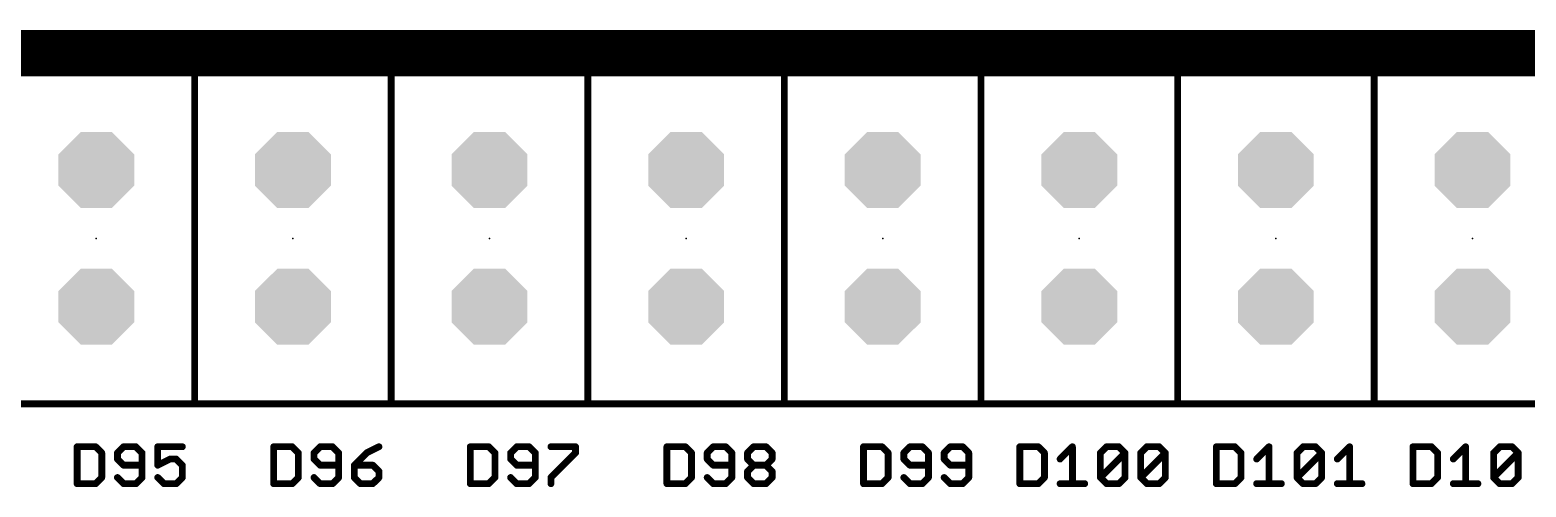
# Model space of a CAD drawing. Extents: x 0 to 426, y 0 to 160.
# Drawn here: x 223.77 to 251.54, y 64.38 to 72.87 of the extents above; entities that cross this region are included whole.
import ezdxf

# ---------------------------------------------------------------- set-up
doc = ezdxf.new("R2010")
doc.units = 0
doc.header["$MEASUREMENT"] = 0
doc.layers.get('0').update_dxf_attribs({"linetype": 'CONTINUOUS'})
for name, color, linetype in [('17', 82, 'CONTINUOUS'), ('21', 253, 'CONTINUOUS'), ('23', 7, 'CONTINUOUS'), ('25', 253, 'CONTINUOUS')]:
    doc.layers.add(name, color=color, linetype=linetype)

# ---------------------------------------------------------------- blocks, each defined once
blk = doc.blocks.new('OCTAGONP')
at = {"const_width": 0.5}
blk.add_lwpolyline([(-0.25, -0.1036), (-0.25, 0.1036), (-0.1036, 0.25), (0.1036, 0.25), (0.25, 0.1036), (0.25, -0.1036), (0.1036, -0.25), (-0.1036, -0.25), (-0.25, -0.1036), (-0.25, 0.1036)], dxfattribs=at)

msp = doc.modelspace()

# ---------------------------------------------------------------- linework, layer by layer
at = {"layer": '21', "const_width": 0.127}
for points in [[(226.825, 72.81), (223.175, 72.81)], [(226.825, 72.81), (223.175, 72.81)], [(226.825, 72.075), (226.825, 72.81)], [(230.475, 72.81), (226.825, 72.81)], [(226.825, 72.81), (226.825, 72.075)], [(230.475, 72.81), (226.825, 72.81)], [(230.475, 72.075), (230.475, 72.81)], [(234.125, 72.81), (230.475, 72.81)], [(230.475, 72.81), (230.475, 72.075)], [(234.125, 72.81), (230.475, 72.81)], [(234.125, 72.075), (234.125, 72.81)], [(237.775, 72.81), (234.125, 72.81)], [(234.125, 72.81), (234.125, 72.075)], [(237.775, 72.81), (234.125, 72.81)], [(237.775, 72.075), (237.775, 72.81)], [(241.425, 72.81), (237.775, 72.81)], [(237.775, 72.81), (237.775, 72.075)], [(241.425, 72.81), (237.775, 72.81)], [(241.425, 72.075), (241.425, 72.81)], [(245.075, 72.81), (241.425, 72.81)], [(241.425, 72.81), (241.425, 72.075)], [(245.075, 72.81), (241.425, 72.81)], [(245.075, 72.075), (245.075, 72.81)], [(248.725, 72.81), (245.075, 72.81)], [(245.075, 72.81), (245.075, 72.075)], [(248.725, 72.81), (245.075, 72.81)], [(248.725, 72.075), (248.725, 72.81)], [(252.375, 72.81), (248.725, 72.81)], [(248.725, 72.81), (248.725, 72.075)], [(252.375, 72.81), (248.725, 72.81)], [(226.825, 72.683), (223.175, 72.683)], [(226.825, 72.556), (223.175, 72.556)], [(230.475, 72.683), (226.825, 72.683)], [(230.475, 72.556), (226.825, 72.556)], [(234.125, 72.683), (230.475, 72.683)], [(234.125, 72.556), (230.475, 72.556)], [(237.775, 72.683), (234.125, 72.683)], [(237.775, 72.556), (234.125, 72.556)], [(241.425, 72.683), (237.775, 72.683)], [(241.425, 72.556), (237.775, 72.556)], [(245.075, 72.683), (241.425, 72.683)], [(245.075, 72.556), (241.425, 72.556)], [(248.725, 72.683), (245.075, 72.683)], [(248.725, 72.556), (245.075, 72.556)], [(252.375, 72.683), (248.725, 72.683)], [(252.375, 72.556), (248.725, 72.556)], [(226.825, 72.429), (223.175, 72.429)], [(226.825, 72.302), (223.175, 72.302)], [(226.825, 72.175), (223.175, 72.175)], [(230.475, 72.429), (226.825, 72.429)], [(230.475, 72.302), (226.825, 72.302)], [(230.475, 72.175), (226.825, 72.175)], [(234.125, 72.429), (230.475, 72.429)], [(234.125, 72.302), (230.475, 72.302)], [(234.125, 72.175), (230.475, 72.175)], [(237.775, 72.429), (234.125, 72.429)], [(237.775, 72.302), (234.125, 72.302)], [(237.775, 72.175), (234.125, 72.175)], [(241.425, 72.429), (237.775, 72.429)], [(241.425, 72.302), (237.775, 72.302)], [(241.425, 72.175), (237.775, 72.175)], [(245.075, 72.429), (241.425, 72.429)], [(245.075, 72.302), (241.425, 72.302)], [(245.075, 72.175), (241.425, 72.175)], [(248.725, 72.429), (245.075, 72.429)], [(248.725, 72.302), (245.075, 72.302)], [(248.725, 72.175), (245.075, 72.175)], [(252.375, 72.429), (248.725, 72.429)], [(252.375, 72.302), (248.725, 72.302)], [(252.375, 72.175), (248.725, 72.175)], [(223.175, 72.075), (226.825, 72.075)], [(223.175, 72.075), (226.825, 72.075)], [(226.825, 72.075), (226.825, 65.925)], [(226.825, 72.075), (230.475, 72.075)], [(226.825, 65.925), (226.825, 72.075)], [(226.825, 72.075), (230.475, 72.075)], [(230.475, 72.075), (230.475, 65.925)], [(230.475, 72.075), (234.125, 72.075)], [(230.475, 65.925), (230.475, 72.075)], [(230.475, 72.075), (234.125, 72.075)], [(234.125, 72.075), (234.125, 65.925)], [(234.125, 72.075), (237.775, 72.075)], [(234.125, 65.925), (234.125, 72.075)], [(234.125, 72.075), (237.775, 72.075)], [(237.775, 72.075), (237.775, 65.925)], [(237.775, 72.075), (241.425, 72.075)], [(237.775, 65.925), (237.775, 72.075)], [(237.775, 72.075), (241.425, 72.075)], [(241.425, 72.075), (241.425, 65.925)], [(241.425, 72.075), (245.075, 72.075)], [(241.425, 65.925), (241.425, 72.075)], [(241.425, 72.075), (245.075, 72.075)], [(245.075, 72.075), (245.075, 65.925)], [(245.075, 72.075), (248.725, 72.075)], [(245.075, 65.925), (245.075, 72.075)], [(245.075, 72.075), (248.725, 72.075)], [(248.725, 72.075), (248.725, 65.925)], [(248.725, 72.075), (252.375, 72.075)], [(248.725, 65.925), (248.725, 72.075)], [(248.725, 72.075), (252.375, 72.075)], [(226.825, 65.925), (223.175, 65.925)], [(230.475, 65.925), (226.825, 65.925)], [(234.125, 65.925), (230.475, 65.925)], [(237.775, 65.925), (234.125, 65.925)], [(241.425, 65.925), (237.775, 65.925)], [(245.075, 65.925), (241.425, 65.925)], [(248.725, 65.925), (245.075, 65.925)], [(252.375, 65.925), (248.725, 65.925)]]:
    msp.add_lwpolyline(points, dxfattribs=at)
at = {"layer": '21', "const_width": 0.0635}
for points in [[(226.825, 72.8418, 1), (226.825, 72.7782)], [(226.825, 72.8418, 1), (226.825, 72.7782)], [(226.8568, 72.81, 1), (226.7933, 72.81)], [(226.8568, 72.81, 1), (226.7933, 72.81)], [(226.825, 72.7782, 1), (226.825, 72.8418)], [(226.825, 72.7782, 1), (226.825, 72.8418)], [(230.475, 72.8418, 1), (230.475, 72.7782)], [(230.475, 72.8418, 1), (230.475, 72.7782)], [(230.5068, 72.81, 1), (230.4433, 72.81)], [(230.5068, 72.81, 1), (230.4433, 72.81)], [(230.475, 72.7782, 1), (230.475, 72.8418)], [(230.475, 72.7782, 1), (230.475, 72.8418)], [(234.125, 72.8418, 1), (234.125, 72.7782)], [(234.125, 72.8418, 1), (234.125, 72.7782)], [(234.1567, 72.81, 1), (234.0933, 72.81)], [(234.1567, 72.81, 1), (234.0933, 72.81)], [(234.125, 72.7782, 1), (234.125, 72.8418)], [(234.125, 72.7782, 1), (234.125, 72.8418)], [(237.775, 72.8418, 1), (237.775, 72.7782)], [(237.775, 72.8418, 1), (237.775, 72.7782)], [(237.8067, 72.81, 1), (237.7433, 72.81)], [(237.8067, 72.81, 1), (237.7433, 72.81)], [(237.775, 72.7782, 1), (237.775, 72.8418)], [(237.775, 72.7782, 1), (237.775, 72.8418)], [(241.425, 72.8418, 1), (241.425, 72.7782)], [(241.425, 72.8418, 1), (241.425, 72.7782)], [(241.4567, 72.81, 1), (241.3933, 72.81)], [(241.4567, 72.81, 1), (241.3933, 72.81)], [(241.425, 72.7782, 1), (241.425, 72.8418)], [(241.425, 72.7782, 1), (241.425, 72.8418)], [(245.075, 72.8418, 1), (245.075, 72.7782)], [(245.075, 72.8418, 1), (245.075, 72.7782)], [(245.1068, 72.81, 1), (245.0433, 72.81)], [(245.1068, 72.81, 1), (245.0433, 72.81)], [(245.075, 72.7782, 1), (245.075, 72.8418)], [(245.075, 72.7782, 1), (245.075, 72.8418)], [(248.725, 72.8418, 1), (248.725, 72.7782)], [(248.725, 72.8418, 1), (248.725, 72.7782)], [(248.7568, 72.81, 1), (248.6933, 72.81)], [(248.7568, 72.81, 1), (248.6933, 72.81)], [(248.725, 72.7782, 1), (248.725, 72.8418)], [(248.725, 72.7782, 1), (248.725, 72.8418)], [(226.825, 72.7148, 1), (226.825, 72.6513)], [(226.825, 72.5877, 1), (226.825, 72.5242)], [(226.825, 72.6513, 1), (226.825, 72.7148)], [(226.825, 72.5242, 1), (226.825, 72.5877)], [(230.475, 72.7148, 1), (230.475, 72.6513)], [(230.475, 72.5877, 1), (230.475, 72.5242)], [(230.475, 72.6513, 1), (230.475, 72.7148)], [(230.475, 72.5242, 1), (230.475, 72.5877)], [(234.125, 72.7148, 1), (234.125, 72.6513)], [(234.125, 72.5877, 1), (234.125, 72.5242)], [(234.125, 72.6513, 1), (234.125, 72.7148)], [(234.125, 72.5242, 1), (234.125, 72.5877)], [(237.775, 72.7148, 1), (237.775, 72.6513)], [(237.775, 72.5877, 1), (237.775, 72.5242)], [(237.775, 72.6513, 1), (237.775, 72.7148)], [(237.775, 72.5242, 1), (237.775, 72.5877)], [(241.425, 72.7148, 1), (241.425, 72.6513)], [(241.425, 72.5877, 1), (241.425, 72.5242)], [(241.425, 72.6513, 1), (241.425, 72.7148)], [(241.425, 72.5242, 1), (241.425, 72.5877)], [(245.075, 72.7148, 1), (245.075, 72.6513)], [(245.075, 72.5877, 1), (245.075, 72.5242)], [(245.075, 72.6513, 1), (245.075, 72.7148)], [(245.075, 72.5242, 1), (245.075, 72.5877)], [(248.725, 72.7148, 1), (248.725, 72.6513)], [(248.725, 72.5877, 1), (248.725, 72.5242)], [(248.725, 72.6513, 1), (248.725, 72.7148)], [(248.725, 72.5242, 1), (248.725, 72.5877)], [(226.825, 72.4608, 1), (226.825, 72.3972)], [(226.825, 72.3338, 1), (226.825, 72.2703)], [(226.825, 72.2067, 1), (226.825, 72.1432)], [(226.825, 72.3972, 1), (226.825, 72.4608)], [(226.825, 72.2703, 1), (226.825, 72.3338)], [(226.825, 72.1432, 1), (226.825, 72.2067)], [(230.475, 72.4608, 1), (230.475, 72.3972)], [(230.475, 72.3338, 1), (230.475, 72.2703)], [(230.475, 72.2067, 1), (230.475, 72.1432)], [(230.475, 72.3972, 1), (230.475, 72.4608)], [(230.475, 72.2703, 1), (230.475, 72.3338)], [(230.475, 72.1432, 1), (230.475, 72.2067)], [(234.125, 72.4608, 1), (234.125, 72.3972)], [(234.125, 72.3338, 1), (234.125, 72.2703)], [(234.125, 72.2067, 1), (234.125, 72.1432)], [(234.125, 72.3972, 1), (234.125, 72.4608)], [(234.125, 72.2703, 1), (234.125, 72.3338)], [(234.125, 72.1432, 1), (234.125, 72.2067)], [(237.775, 72.4608, 1), (237.775, 72.3972)], [(237.775, 72.3338, 1), (237.775, 72.2703)], [(237.775, 72.2067, 1), (237.775, 72.1432)], [(237.775, 72.3972, 1), (237.775, 72.4608)], [(237.775, 72.2703, 1), (237.775, 72.3338)], [(237.775, 72.1432, 1), (237.775, 72.2067)], [(241.425, 72.4608, 1), (241.425, 72.3972)], [(241.425, 72.3338, 1), (241.425, 72.2703)], [(241.425, 72.2067, 1), (241.425, 72.1432)], [(241.425, 72.3972, 1), (241.425, 72.4608)], [(241.425, 72.2703, 1), (241.425, 72.3338)], [(241.425, 72.1432, 1), (241.425, 72.2067)], [(245.075, 72.4608, 1), (245.075, 72.3972)], [(245.075, 72.3338, 1), (245.075, 72.2703)], [(245.075, 72.2067, 1), (245.075, 72.1432)], [(245.075, 72.3972, 1), (245.075, 72.4608)], [(245.075, 72.2703, 1), (245.075, 72.3338)], [(245.075, 72.1432, 1), (245.075, 72.2067)], [(248.725, 72.4608, 1), (248.725, 72.3972)], [(248.725, 72.3338, 1), (248.725, 72.2703)], [(248.725, 72.2067, 1), (248.725, 72.1432)], [(248.725, 72.3972, 1), (248.725, 72.4608)], [(248.725, 72.2703, 1), (248.725, 72.3338)], [(248.725, 72.1432, 1), (248.725, 72.2067)], [(226.825, 72.1068, 1), (226.825, 72.0433)], [(226.825, 72.1068, 1), (226.825, 72.0433)], [(226.8568, 72.075, 1), (226.7933, 72.075)], [(226.8568, 72.075, 1), (226.7933, 72.075)], [(226.7933, 72.075, 1), (226.8568, 72.075)], [(226.7933, 72.075, 1), (226.8568, 72.075)], [(226.825, 72.0433, 1), (226.825, 72.1068)], [(226.825, 72.0433, 1), (226.825, 72.1068)], [(230.475, 72.1068, 1), (230.475, 72.0433)], [(230.475, 72.1068, 1), (230.475, 72.0433)], [(230.5068, 72.075, 1), (230.4433, 72.075)], [(230.5068, 72.075, 1), (230.4433, 72.075)], [(230.4433, 72.075, 1), (230.5068, 72.075)], [(230.4433, 72.075, 1), (230.5068, 72.075)], [(230.475, 72.0433, 1), (230.475, 72.1068)], [(230.475, 72.0433, 1), (230.475, 72.1068)], [(234.125, 72.1068, 1), (234.125, 72.0433)], [(234.125, 72.1068, 1), (234.125, 72.0433)], [(234.1567, 72.075, 1), (234.0933, 72.075)], [(234.1567, 72.075, 1), (234.0933, 72.075)], [(234.0933, 72.075, 1), (234.1567, 72.075)], [(234.0933, 72.075, 1), (234.1567, 72.075)], [(234.125, 72.0433, 1), (234.125, 72.1068)], [(234.125, 72.0433, 1), (234.125, 72.1068)], [(237.775, 72.1068, 1), (237.775, 72.0433)], [(237.775, 72.1068, 1), (237.775, 72.0433)], [(237.8067, 72.075, 1), (237.7433, 72.075)], [(237.8067, 72.075, 1), (237.7433, 72.075)], [(237.7433, 72.075, 1), (237.8067, 72.075)], [(237.7433, 72.075, 1), (237.8067, 72.075)], [(237.775, 72.0433, 1), (237.775, 72.1068)], [(237.775, 72.0433, 1), (237.775, 72.1068)], [(241.425, 72.1068, 1), (241.425, 72.0433)], [(241.425, 72.1068, 1), (241.425, 72.0433)], [(241.4567, 72.075, 1), (241.3933, 72.075)], [(241.4567, 72.075, 1), (241.3933, 72.075)], [(241.3933, 72.075, 1), (241.4567, 72.075)], [(241.3933, 72.075, 1), (241.4567, 72.075)], [(241.425, 72.0433, 1), (241.425, 72.1068)], [(241.425, 72.0433, 1), (241.425, 72.1068)], [(245.075, 72.1068, 1), (245.075, 72.0433)], [(245.075, 72.1068, 1), (245.075, 72.0433)], [(245.1068, 72.075, 1), (245.0433, 72.075)], [(245.1068, 72.075, 1), (245.0433, 72.075)], [(245.0433, 72.075, 1), (245.1068, 72.075)], [(245.0433, 72.075, 1), (245.1068, 72.075)], [(245.075, 72.0433, 1), (245.075, 72.1068)], [(245.075, 72.0433, 1), (245.075, 72.1068)], [(248.725, 72.1068, 1), (248.725, 72.0433)], [(248.725, 72.1068, 1), (248.725, 72.0433)], [(248.7568, 72.075, 1), (248.6933, 72.075)], [(248.7568, 72.075, 1), (248.6933, 72.075)], [(248.6933, 72.075, 1), (248.7568, 72.075)], [(248.6933, 72.075, 1), (248.7568, 72.075)], [(248.725, 72.0433, 1), (248.725, 72.1068)], [(248.725, 72.0433, 1), (248.725, 72.1068)], [(226.825, 65.9567, 1), (226.825, 65.8932)], [(226.7933, 65.925, 1), (226.8568, 65.925)], [(226.7933, 65.925, 1), (226.8568, 65.925)], [(226.825, 65.8932, 1), (226.825, 65.9567)], [(230.475, 65.9567, 1), (230.475, 65.8932)], [(230.4433, 65.925, 1), (230.5068, 65.925)], [(230.4433, 65.925, 1), (230.5068, 65.925)], [(230.475, 65.8932, 1), (230.475, 65.9567)], [(234.125, 65.9567, 1), (234.125, 65.8932)], [(234.0933, 65.925, 1), (234.1567, 65.925)], [(234.0933, 65.925, 1), (234.1567, 65.925)], [(234.125, 65.8932, 1), (234.125, 65.9567)], [(237.775, 65.9567, 1), (237.775, 65.8932)], [(237.7433, 65.925, 1), (237.8067, 65.925)], [(237.7433, 65.925, 1), (237.8067, 65.925)], [(237.775, 65.8932, 1), (237.775, 65.9567)], [(241.425, 65.9567, 1), (241.425, 65.8932)], [(241.3933, 65.925, 1), (241.4567, 65.925)], [(241.3933, 65.925, 1), (241.4567, 65.925)], [(241.425, 65.8932, 1), (241.425, 65.9567)], [(245.075, 65.9567, 1), (245.075, 65.8932)], [(245.0433, 65.925, 1), (245.1068, 65.925)], [(245.0433, 65.925, 1), (245.1068, 65.925)], [(245.075, 65.8932, 1), (245.075, 65.9567)], [(248.725, 65.9567, 1), (248.725, 65.8932)], [(248.6933, 65.925, 1), (248.7568, 65.925)], [(248.6933, 65.925, 1), (248.7568, 65.925)], [(248.725, 65.8932, 1), (248.725, 65.9567)]]:
    msp.add_lwpolyline(points, format="xyb", dxfattribs=at)
at = {"layer": '23'}
for p in [(225, 69), (228.65, 69), (232.3, 69), (235.95, 69), (239.6, 69), (243.25, 69), (246.9, 69), (250.55, 69)]:
    msp.add_point(p, dxfattribs=at)
at = {"layer": '25', "const_width": 0.127}
for points in [[(224.6433, 65.1271), (224.6433, 64.4407)], [(224.9864, 65.1271), (224.6433, 65.1271)], [(225.1008, 65.0127), (224.9864, 65.1271)], [(225.1008, 64.5551), (225.1008, 65.0127)], [(225.5061, 65.1271), (225.3917, 65.0127)], [(225.3917, 65.0127), (225.3917, 64.8983)], [(225.7349, 65.1271), (225.5061, 65.1271)], [(225.8493, 65.0127), (225.7349, 65.1271)], [(225.8493, 64.5551), (225.8493, 65.0127)], [(226.5977, 65.1271), (226.1401, 65.1271)], [(226.1401, 65.1271), (226.1401, 64.7839)], [(228.2933, 65.1271), (228.2933, 64.4407)], [(228.6364, 65.1271), (228.2933, 65.1271)], [(228.7508, 65.0127), (228.6364, 65.1271)], [(228.7508, 64.5551), (228.7508, 65.0127)], [(229.1561, 65.1271), (229.0417, 65.0127)], [(229.0417, 65.0127), (229.0417, 64.8983)], [(229.3849, 65.1271), (229.1561, 65.1271)], [(229.4993, 65.0127), (229.3849, 65.1271)], [(229.4993, 64.5551), (229.4993, 65.0127)], [(230.0189, 65.0127), (229.7901, 64.7839)], [(230.2477, 65.1271), (230.0189, 65.0127)], [(231.9433, 65.1271), (231.9433, 64.4407)], [(232.2864, 65.1271), (231.9433, 65.1271)], [(232.4008, 65.0127), (232.2864, 65.1271)], [(232.4008, 64.5551), (232.4008, 65.0127)], [(232.8061, 65.1271), (232.6917, 65.0127)], [(232.6917, 65.0127), (232.6917, 64.8983)], [(233.0349, 65.1271), (232.8061, 65.1271)], [(233.1493, 65.0127), (233.0349, 65.1271)], [(233.1493, 64.5551), (233.1493, 65.0127)], [(233.4401, 65.1271), (233.8977, 65.1271)], [(233.8977, 65.0127), (233.4401, 64.5551)], [(233.8977, 65.1271), (233.8977, 65.0127)], [(235.5933, 65.1271), (235.5933, 64.4407)], [(235.9364, 65.1271), (235.5933, 65.1271)], [(236.0508, 65.0127), (235.9364, 65.1271)], [(236.0508, 64.5551), (236.0508, 65.0127)], [(236.4561, 65.1271), (236.3417, 65.0127)], [(236.3417, 65.0127), (236.3417, 64.8983)], [(236.6849, 65.1271), (236.4561, 65.1271)], [(236.7993, 65.0127), (236.6849, 65.1271)], [(236.7993, 64.5551), (236.7993, 65.0127)], [(237.0901, 65.0127), (237.2045, 65.1271)], [(237.0901, 64.8983), (237.0901, 65.0127)], [(237.2045, 65.1271), (237.4333, 65.1271)], [(237.4333, 65.1271), (237.5477, 65.0127)], [(237.5477, 65.0127), (237.5477, 64.8983)], [(239.2433, 65.1271), (239.2433, 64.4407)], [(239.5864, 65.1271), (239.2433, 65.1271)], [(239.7008, 65.0127), (239.5864, 65.1271)], [(239.7008, 64.5551), (239.7008, 65.0127)], [(240.1061, 65.1271), (239.9917, 65.0127)], [(239.9917, 65.0127), (239.9917, 64.8983)], [(240.3349, 65.1271), (240.1061, 65.1271)], [(240.4493, 65.0127), (240.3349, 65.1271)], [(240.4493, 64.5551), (240.4493, 65.0127)], [(240.8545, 65.1271), (240.7401, 65.0127)], [(240.7401, 65.0127), (240.7401, 64.8983)], [(241.0833, 65.1271), (240.8545, 65.1271)], [(241.1977, 65.0127), (241.0833, 65.1271)], [(241.1977, 64.5551), (241.1977, 65.0127)], [(242.1448, 65.1271), (242.1448, 64.4407)], [(242.488, 65.1271), (242.1448, 65.1271)], [(242.6024, 65.0127), (242.488, 65.1271)], [(242.6024, 64.5551), (242.6024, 65.0127)], [(242.8933, 64.8983), (243.122, 65.1271)], [(243.122, 65.1271), (243.122, 64.4407)], [(243.6417, 65.0127), (243.7561, 65.1271)], [(243.6417, 64.5551), (243.6417, 65.0127)], [(243.6417, 64.5551), (244.0993, 65.0127)], [(243.7561, 65.1271), (243.9849, 65.1271)], [(243.9849, 65.1271), (244.0993, 65.0127)], [(244.0993, 65.0127), (244.0993, 64.5551)], [(244.3901, 65.0127), (244.5045, 65.1271)], [(244.3901, 64.5551), (244.3901, 65.0127)], [(244.3901, 64.5551), (244.8477, 65.0127)], [(244.5045, 65.1271), (244.7333, 65.1271)], [(244.7333, 65.1271), (244.8477, 65.0127)], [(244.8477, 65.0127), (244.8477, 64.5551)], [(245.7948, 65.1271), (245.7948, 64.4407)], [(246.138, 65.1271), (245.7948, 65.1271)], [(246.2524, 65.0127), (246.138, 65.1271)], [(246.2524, 64.5551), (246.2524, 65.0127)], [(246.5433, 64.8983), (246.772, 65.1271)], [(246.772, 65.1271), (246.772, 64.4407)], [(247.2917, 65.0127), (247.4061, 65.1271)], [(247.2917, 64.5551), (247.2917, 65.0127)], [(247.2917, 64.5551), (247.7493, 65.0127)], [(247.4061, 65.1271), (247.6349, 65.1271)], [(247.6349, 65.1271), (247.7493, 65.0127)], [(247.7493, 65.0127), (247.7493, 64.5551)], [(248.0401, 64.8983), (248.2689, 65.1271)], [(248.2689, 65.1271), (248.2689, 64.4407)], [(249.4448, 65.1271), (249.4448, 64.4407)], [(249.788, 65.1271), (249.4448, 65.1271)], [(249.9024, 65.0127), (249.788, 65.1271)], [(249.9024, 64.5551), (249.9024, 65.0127)], [(250.1933, 64.8983), (250.422, 65.1271)], [(250.422, 65.1271), (250.422, 64.4407)], [(250.9417, 65.0127), (251.0561, 65.1271)], [(250.9417, 64.5551), (250.9417, 65.0127)], [(250.9417, 64.5551), (251.3993, 65.0127)], [(251.0561, 65.1271), (251.2849, 65.1271)], [(251.2849, 65.1271), (251.3993, 65.0127)], [(251.3993, 65.0127), (251.3993, 64.5551)], [(225.3917, 64.8983), (225.5061, 64.7839)], [(225.5061, 64.7839), (225.8493, 64.7839)], [(226.1401, 64.7839), (226.3689, 64.8983)], [(226.3689, 64.8983), (226.4833, 64.8983)], [(226.4833, 64.8983), (226.5977, 64.7839)], [(226.5977, 64.7839), (226.5977, 64.5551)], [(229.0417, 64.8983), (229.1561, 64.7839)], [(229.1561, 64.7839), (229.4993, 64.7839)], [(229.7901, 64.7839), (229.7901, 64.5551)], [(230.1333, 64.7839), (229.7901, 64.7839)], [(230.2477, 64.6695), (230.1333, 64.7839)], [(230.2477, 64.5551), (230.2477, 64.6695)], [(232.6917, 64.8983), (232.8061, 64.7839)], [(232.8061, 64.7839), (233.1493, 64.7839)], [(236.3417, 64.8983), (236.4561, 64.7839)], [(236.4561, 64.7839), (236.7993, 64.7839)], [(237.2045, 64.7839), (237.0901, 64.8983)], [(237.0901, 64.6695), (237.2045, 64.7839)], [(237.0901, 64.5551), (237.0901, 64.6695)], [(237.2045, 64.7839), (237.4333, 64.7839)], [(237.5477, 64.8983), (237.4333, 64.7839)], [(237.4333, 64.7839), (237.5477, 64.6695)], [(237.5477, 64.6695), (237.5477, 64.5551)], [(239.9917, 64.8983), (240.1061, 64.7839)], [(240.1061, 64.7839), (240.4493, 64.7839)], [(240.7401, 64.8983), (240.8545, 64.7839)], [(240.8545, 64.7839), (241.1977, 64.7839)], [(224.6433, 64.4407), (224.9864, 64.4407)], [(224.9864, 64.4407), (225.1008, 64.5551)], [(225.3917, 64.5551), (225.5061, 64.4407)], [(225.5061, 64.4407), (225.7349, 64.4407)], [(225.7349, 64.4407), (225.8493, 64.5551)], [(226.2545, 64.4407), (226.1401, 64.5551)], [(226.4833, 64.4407), (226.2545, 64.4407)], [(226.5977, 64.5551), (226.4833, 64.4407)], [(228.2933, 64.4407), (228.6364, 64.4407)], [(228.6364, 64.4407), (228.7508, 64.5551)], [(229.0417, 64.5551), (229.1561, 64.4407)], [(229.1561, 64.4407), (229.3849, 64.4407)], [(229.3849, 64.4407), (229.4993, 64.5551)], [(229.7901, 64.5551), (229.9045, 64.4407)], [(229.9045, 64.4407), (230.1333, 64.4407)], [(230.1333, 64.4407), (230.2477, 64.5551)], [(231.9433, 64.4407), (232.2864, 64.4407)], [(232.2864, 64.4407), (232.4008, 64.5551)], [(232.6917, 64.5551), (232.8061, 64.4407)], [(232.8061, 64.4407), (233.0349, 64.4407)], [(233.0349, 64.4407), (233.1493, 64.5551)], [(233.4401, 64.5551), (233.4401, 64.4407)], [(235.5933, 64.4407), (235.9364, 64.4407)], [(235.9364, 64.4407), (236.0508, 64.5551)], [(236.3417, 64.5551), (236.4561, 64.4407)], [(236.4561, 64.4407), (236.6849, 64.4407)], [(236.6849, 64.4407), (236.7993, 64.5551)], [(237.2045, 64.4407), (237.0901, 64.5551)], [(237.4333, 64.4407), (237.2045, 64.4407)], [(237.5477, 64.5551), (237.4333, 64.4407)], [(239.2433, 64.4407), (239.5864, 64.4407)], [(239.5864, 64.4407), (239.7008, 64.5551)], [(239.9917, 64.5551), (240.1061, 64.4407)], [(240.1061, 64.4407), (240.3349, 64.4407)], [(240.3349, 64.4407), (240.4493, 64.5551)], [(240.7401, 64.5551), (240.8545, 64.4407)], [(240.8545, 64.4407), (241.0833, 64.4407)], [(241.0833, 64.4407), (241.1977, 64.5551)], [(242.1448, 64.4407), (242.488, 64.4407)], [(242.488, 64.4407), (242.6024, 64.5551)], [(242.8933, 64.4407), (243.3508, 64.4407)], [(243.7561, 64.4407), (243.6417, 64.5551)], [(243.9849, 64.4407), (243.7561, 64.4407)], [(244.0993, 64.5551), (243.9849, 64.4407)], [(244.5045, 64.4407), (244.3901, 64.5551)], [(244.7333, 64.4407), (244.5045, 64.4407)], [(244.8477, 64.5551), (244.7333, 64.4407)], [(245.7948, 64.4407), (246.138, 64.4407)], [(246.138, 64.4407), (246.2524, 64.5551)], [(246.5433, 64.4407), (247.0008, 64.4407)], [(247.4061, 64.4407), (247.2917, 64.5551)], [(247.6349, 64.4407), (247.4061, 64.4407)], [(247.7493, 64.5551), (247.6349, 64.4407)], [(248.0401, 64.4407), (248.4977, 64.4407)], [(249.4448, 64.4407), (249.788, 64.4407)], [(249.788, 64.4407), (249.9024, 64.5551)], [(250.1933, 64.4407), (250.6508, 64.4407)], [(251.0561, 64.4407), (250.9417, 64.5551)], [(251.2849, 64.4407), (251.0561, 64.4407)], [(251.3993, 64.5551), (251.2849, 64.4407)]]:
    msp.add_lwpolyline(points, dxfattribs=at)
at = {"layer": '25', "const_width": 0.0635}
for points in [[(224.675, 65.1271, 1), (224.6115, 65.1271)], [(224.6433, 65.1588, 1), (224.6433, 65.0953)], [(225.0089, 65.1495, 1), (224.964, 65.1046)], [(224.9864, 65.0953, 1), (224.9864, 65.1588)], [(225.1326, 65.0127, 1), (225.0691, 65.0127)], [(225.0784, 64.9902, 1), (225.1233, 65.0351)], [(225.4234, 65.0127, 1), (225.3599, 65.0127)], [(225.3692, 65.0351, 1), (225.4141, 64.9902)], [(225.5061, 65.1588, 1), (225.5061, 65.0953)], [(225.5285, 65.1046, 1), (225.4836, 65.1495)], [(225.7573, 65.1495, 1), (225.7124, 65.1046)], [(225.7349, 65.0953, 1), (225.7349, 65.1588)], [(225.881, 65.0127, 1), (225.8175, 65.0127)], [(225.8268, 64.9902, 1), (225.8717, 65.0351)], [(226.1401, 65.1588, 1), (226.1401, 65.0953)], [(226.1718, 65.1271, 1), (226.1083, 65.1271)], [(226.5977, 65.0953, 1), (226.5977, 65.1588)], [(228.325, 65.1271, 1), (228.2615, 65.1271)], [(228.2933, 65.1588, 1), (228.2933, 65.0953)], [(228.6589, 65.1495, 1), (228.614, 65.1046)], [(228.6364, 65.0953, 1), (228.6364, 65.1588)], [(228.7826, 65.0127, 1), (228.7191, 65.0127)], [(228.7284, 64.9902, 1), (228.7733, 65.0351)], [(229.0734, 65.0127, 1), (229.0099, 65.0127)], [(229.0192, 65.0351, 1), (229.0641, 64.9902)], [(229.1561, 65.1588, 1), (229.1561, 65.0953)], [(229.1785, 65.1046, 1), (229.1336, 65.1495)], [(229.4073, 65.1495, 1), (229.3624, 65.1046)], [(229.3849, 65.0953, 1), (229.3849, 65.1588)], [(229.531, 65.0127, 1), (229.4675, 65.0127)], [(229.4768, 64.9902, 1), (229.5217, 65.0351)], [(230.0047, 65.0411, 1), (230.0331, 64.9843)], [(230.0413, 64.9902, 1), (229.9964, 65.0351)], [(230.2619, 65.0987, 1), (230.2335, 65.1555)], [(231.975, 65.1271, 1), (231.9115, 65.1271)], [(231.9433, 65.1588, 1), (231.9433, 65.0953)], [(232.3089, 65.1495, 1), (232.264, 65.1046)], [(232.2864, 65.0953, 1), (232.2864, 65.1588)], [(232.4326, 65.0127, 1), (232.3691, 65.0127)], [(232.3784, 64.9902, 1), (232.4233, 65.0351)], [(232.7234, 65.0127, 1), (232.6599, 65.0127)], [(232.6692, 65.0351, 1), (232.7141, 64.9902)], [(232.8061, 65.1588, 1), (232.8061, 65.0953)], [(232.8285, 65.1046, 1), (232.7836, 65.1495)], [(233.0573, 65.1495, 1), (233.0124, 65.1046)], [(233.0349, 65.0953, 1), (233.0349, 65.1588)], [(233.181, 65.0127, 1), (233.1175, 65.0127)], [(233.1268, 64.9902, 1), (233.1717, 65.0351)], [(233.4401, 65.1588, 1), (233.4401, 65.0953)], [(233.9294, 65.1271, 1), (233.8659, 65.1271)], [(233.8659, 65.0127, 1), (233.9294, 65.0127)], [(233.9201, 64.9902, 1), (233.8752, 65.0351)], [(233.8977, 65.0953, 1), (233.8977, 65.1588)], [(235.625, 65.1271, 1), (235.5615, 65.1271)], [(235.5933, 65.1588, 1), (235.5933, 65.0953)], [(235.9589, 65.1495, 1), (235.914, 65.1046)], [(235.9364, 65.0953, 1), (235.9364, 65.1588)], [(236.0826, 65.0127, 1), (236.0191, 65.0127)], [(236.0284, 64.9902, 1), (236.0733, 65.0351)], [(236.3734, 65.0127, 1), (236.3099, 65.0127)], [(236.3192, 65.0351, 1), (236.3641, 64.9902)], [(236.4561, 65.1588, 1), (236.4561, 65.0953)], [(236.4785, 65.1046, 1), (236.4336, 65.1495)], [(236.7073, 65.1495, 1), (236.6624, 65.1046)], [(236.6849, 65.0953, 1), (236.6849, 65.1588)], [(236.831, 65.0127, 1), (236.7675, 65.0127)], [(236.7768, 64.9902, 1), (236.8217, 65.0351)], [(237.1218, 65.0127, 1), (237.0583, 65.0127)], [(237.0676, 65.0351, 1), (237.1125, 64.9902)], [(237.2045, 65.1588, 1), (237.2045, 65.0953)], [(237.2269, 65.1046, 1), (237.182, 65.1495)], [(237.4557, 65.1495, 1), (237.4108, 65.1046)], [(237.4333, 65.0953, 1), (237.4333, 65.1588)], [(237.5794, 65.0127, 1), (237.5159, 65.0127)], [(237.5252, 64.9902, 1), (237.5701, 65.0351)], [(239.275, 65.1271, 1), (239.2115, 65.1271)], [(239.2433, 65.1588, 1), (239.2433, 65.0953)], [(239.6089, 65.1495, 1), (239.564, 65.1046)], [(239.5864, 65.0953, 1), (239.5864, 65.1588)], [(239.7326, 65.0127, 1), (239.6691, 65.0127)], [(239.6784, 64.9902, 1), (239.7233, 65.0351)], [(240.0234, 65.0127, 1), (239.9599, 65.0127)], [(239.9692, 65.0351, 1), (240.0141, 64.9902)], [(240.1061, 65.1588, 1), (240.1061, 65.0953)], [(240.1285, 65.1046, 1), (240.0836, 65.1495)], [(240.3573, 65.1495, 1), (240.3124, 65.1046)], [(240.3349, 65.0953, 1), (240.3349, 65.1588)], [(240.481, 65.0127, 1), (240.4175, 65.0127)], [(240.4268, 64.9902, 1), (240.4717, 65.0351)], [(240.7718, 65.0127, 1), (240.7083, 65.0127)], [(240.7176, 65.0351, 1), (240.7625, 64.9902)], [(240.8545, 65.1588, 1), (240.8545, 65.0953)], [(240.8769, 65.1046, 1), (240.832, 65.1495)], [(241.1057, 65.1495, 1), (241.0608, 65.1046)], [(241.0833, 65.0953, 1), (241.0833, 65.1588)], [(241.2294, 65.0127, 1), (241.1659, 65.0127)], [(241.1752, 64.9902, 1), (241.2201, 65.0351)], [(242.1448, 65.1588, 1), (242.1448, 65.0953)], [(242.1766, 65.1271, 1), (242.1131, 65.1271)], [(242.5105, 65.1495, 1), (242.4656, 65.1046)], [(242.488, 65.0953, 1), (242.488, 65.1588)], [(242.6342, 65.0127, 1), (242.5707, 65.0127)], [(242.58, 64.9902, 1), (242.6249, 65.0351)], [(243.1538, 65.1271, 1), (243.0903, 65.1271)], [(243.1445, 65.1046, 1), (243.0996, 65.1495)], [(243.6734, 65.0127, 1), (243.6099, 65.0127)], [(243.6192, 65.0351, 1), (243.6641, 64.9902)], [(243.7561, 65.1588, 1), (243.7561, 65.0953)], [(243.7785, 65.1046, 1), (243.7336, 65.1495)], [(244.0073, 65.1495, 1), (243.9624, 65.1046)], [(243.9849, 65.0953, 1), (243.9849, 65.1588)], [(244.131, 65.0127, 1), (244.0675, 65.0127)], [(244.1217, 64.9902, 1), (244.0768, 65.0351)], [(244.0768, 64.9902, 1), (244.1217, 65.0351)], [(244.4218, 65.0127, 1), (244.3583, 65.0127)], [(244.3676, 65.0351, 1), (244.4125, 64.9902)], [(244.5045, 65.1588, 1), (244.5045, 65.0953)], [(244.5269, 65.1046, 1), (244.482, 65.1495)], [(244.7557, 65.1495, 1), (244.7108, 65.1046)], [(244.7333, 65.0953, 1), (244.7333, 65.1588)], [(244.8794, 65.0127, 1), (244.8159, 65.0127)], [(244.8701, 64.9902, 1), (244.8252, 65.0351)], [(244.8252, 64.9902, 1), (244.8701, 65.0351)], [(245.7948, 65.1588, 1), (245.7948, 65.0953)], [(245.8266, 65.1271, 1), (245.7631, 65.1271)], [(246.1605, 65.1495, 1), (246.1156, 65.1046)], [(246.138, 65.0953, 1), (246.138, 65.1588)], [(246.2842, 65.0127, 1), (246.2207, 65.0127)], [(246.23, 64.9902, 1), (246.2749, 65.0351)], [(246.8038, 65.1271, 1), (246.7403, 65.1271)], [(246.7945, 65.1046, 1), (246.7496, 65.1495)], [(247.3234, 65.0127, 1), (247.2599, 65.0127)], [(247.2692, 65.0351, 1), (247.3141, 64.9902)], [(247.4061, 65.1588, 1), (247.4061, 65.0953)], [(247.4285, 65.1046, 1), (247.3836, 65.1495)], [(247.6573, 65.1495, 1), (247.6124, 65.1046)], [(247.6349, 65.0953, 1), (247.6349, 65.1588)], [(247.781, 65.0127, 1), (247.7175, 65.0127)], [(247.7717, 64.9902, 1), (247.7268, 65.0351)], [(247.7268, 64.9902, 1), (247.7717, 65.0351)], [(248.3006, 65.1271, 1), (248.2371, 65.1271)], [(248.2913, 65.1046, 1), (248.2464, 65.1495)], [(249.4448, 65.1588, 1), (249.4448, 65.0953)], [(249.4766, 65.1271, 1), (249.4131, 65.1271)], [(249.8105, 65.1495, 1), (249.7656, 65.1046)], [(249.788, 65.0953, 1), (249.788, 65.1588)], [(249.9342, 65.0127, 1), (249.8707, 65.0127)], [(249.88, 64.9902, 1), (249.9249, 65.0351)], [(250.4538, 65.1271, 1), (250.3903, 65.1271)], [(250.4445, 65.1046, 1), (250.3996, 65.1495)], [(250.9734, 65.0127, 1), (250.9099, 65.0127)], [(250.9192, 65.0351, 1), (250.9641, 64.9902)], [(251.0561, 65.1588, 1), (251.0561, 65.0953)], [(251.0785, 65.1046, 1), (251.0336, 65.1495)], [(251.3073, 65.1495, 1), (251.2624, 65.1046)], [(251.2849, 65.0953, 1), (251.2849, 65.1588)], [(251.431, 65.0127, 1), (251.3675, 65.0127)], [(251.4217, 64.9902, 1), (251.3768, 65.0351)], [(251.3768, 64.9902, 1), (251.4217, 65.0351)], [(225.4141, 64.9207, 1), (225.3692, 64.8758)], [(225.3599, 64.8983, 1), (225.4234, 64.8983)], [(225.5061, 64.8156, 1), (225.5061, 64.7521)], [(225.4836, 64.7614, 1), (225.5285, 64.8063)], [(225.8493, 64.7521, 1), (225.8493, 64.8156)], [(226.1259, 64.8123, 1), (226.1543, 64.7555)], [(226.1083, 64.7839, 1), (226.1718, 64.7839)], [(226.3689, 64.93, 1), (226.3689, 64.8665)], [(226.3831, 64.8699, 1), (226.3547, 64.9267)], [(226.5057, 64.9207, 1), (226.4608, 64.8758)], [(226.4833, 64.8665, 1), (226.4833, 64.93)], [(226.6294, 64.7839, 1), (226.5659, 64.7839)], [(226.5752, 64.7614, 1), (226.6201, 64.8063)], [(229.0641, 64.9207, 1), (229.0192, 64.8758)], [(229.0099, 64.8983, 1), (229.0734, 64.8983)], [(229.1561, 64.8156, 1), (229.1561, 64.7521)], [(229.1336, 64.7614, 1), (229.1785, 64.8063)], [(229.4993, 64.7521, 1), (229.4993, 64.8156)], [(229.8218, 64.7839, 1), (229.7583, 64.7839)], [(229.7901, 64.8156, 1), (229.7901, 64.7521)], [(229.7676, 64.8063, 1), (229.8125, 64.7614)], [(230.1557, 64.8063, 1), (230.1108, 64.7614)], [(230.1333, 64.7521, 1), (230.1333, 64.8156)], [(230.2794, 64.6695, 1), (230.2159, 64.6695)], [(230.2252, 64.647, 1), (230.2701, 64.6919)], [(232.7141, 64.9207, 1), (232.6692, 64.8758)], [(232.6599, 64.8983, 1), (232.7234, 64.8983)], [(232.8061, 64.8156, 1), (232.8061, 64.7521)], [(232.7836, 64.7614, 1), (232.8285, 64.8063)], [(233.1493, 64.7521, 1), (233.1493, 64.8156)], [(236.3641, 64.9207, 1), (236.3192, 64.8758)], [(236.3099, 64.8983, 1), (236.3734, 64.8983)], [(236.4561, 64.8156, 1), (236.4561, 64.7521)], [(236.4336, 64.7614, 1), (236.4785, 64.8063)], [(236.7993, 64.7521, 1), (236.7993, 64.8156)], [(237.1125, 64.9207, 1), (237.0676, 64.8758)], [(237.0583, 64.8983, 1), (237.1218, 64.8983)], [(237.1218, 64.6695, 1), (237.0583, 64.6695)], [(237.0676, 64.6919, 1), (237.1125, 64.647)], [(237.2045, 64.8156, 1), (237.2045, 64.7521)], [(237.2269, 64.7614, 1), (237.182, 64.8063)], [(237.182, 64.7614, 1), (237.2269, 64.8063)], [(237.4557, 64.8063, 1), (237.4108, 64.7614)], [(237.4108, 64.8063, 1), (237.4557, 64.7614)], [(237.4333, 64.7521, 1), (237.4333, 64.8156)], [(237.5159, 64.8983, 1), (237.5794, 64.8983)], [(237.5794, 64.6695, 1), (237.5159, 64.6695)], [(237.5701, 64.8758, 1), (237.5252, 64.9207)], [(237.5252, 64.647, 1), (237.5701, 64.6919)], [(240.0141, 64.9207, 1), (239.9692, 64.8758)], [(239.9599, 64.8983, 1), (240.0234, 64.8983)], [(240.1061, 64.8156, 1), (240.1061, 64.7521)], [(240.0836, 64.7614, 1), (240.1285, 64.8063)], [(240.4493, 64.7521, 1), (240.4493, 64.8156)], [(240.7625, 64.9207, 1), (240.7176, 64.8758)], [(240.7083, 64.8983, 1), (240.7718, 64.8983)], [(240.8545, 64.8156, 1), (240.8545, 64.7521)], [(240.832, 64.7614, 1), (240.8769, 64.8063)], [(241.1977, 64.7521, 1), (241.1977, 64.8156)], [(242.8708, 64.9207, 1), (242.9157, 64.8758)], [(246.5208, 64.9207, 1), (246.5657, 64.8758)], [(248.0176, 64.9207, 1), (248.0625, 64.8758)], [(250.1708, 64.9207, 1), (250.2157, 64.8758)], [(224.6433, 64.4725, 1), (224.6433, 64.409)], [(224.6115, 64.4407, 1), (224.675, 64.4407)], [(224.964, 64.4632, 1), (225.0089, 64.4182)], [(224.9864, 64.409, 1), (224.9864, 64.4725)], [(225.0691, 64.5551, 1), (225.1326, 64.5551)], [(225.1233, 64.5326, 1), (225.0784, 64.5775)], [(225.4141, 64.5775, 1), (225.3692, 64.5326)], [(225.5061, 64.4725, 1), (225.5061, 64.409)], [(225.4836, 64.4182, 1), (225.5285, 64.4632)], [(225.7124, 64.4632, 1), (225.7573, 64.4182)], [(225.7349, 64.409, 1), (225.7349, 64.4725)], [(225.8175, 64.5551, 1), (225.881, 64.5551)], [(225.8717, 64.5326, 1), (225.8268, 64.5775)], [(226.1625, 64.5775, 1), (226.1176, 64.5326)], [(226.2545, 64.4725, 1), (226.2545, 64.409)], [(226.232, 64.4182, 1), (226.2769, 64.4632)], [(226.4608, 64.4632, 1), (226.5057, 64.4182)], [(226.4833, 64.409, 1), (226.4833, 64.4725)], [(226.5659, 64.5551, 1), (226.6294, 64.5551)], [(226.6201, 64.5326, 1), (226.5752, 64.5775)], [(228.2933, 64.4725, 1), (228.2933, 64.409)], [(228.2615, 64.4407, 1), (228.325, 64.4407)], [(228.614, 64.4632, 1), (228.6589, 64.4182)], [(228.6364, 64.409, 1), (228.6364, 64.4725)], [(228.7191, 64.5551, 1), (228.7826, 64.5551)], [(228.7733, 64.5326, 1), (228.7284, 64.5775)], [(229.0641, 64.5775, 1), (229.0192, 64.5326)], [(229.1561, 64.4725, 1), (229.1561, 64.409)], [(229.1336, 64.4182, 1), (229.1785, 64.4632)], [(229.3624, 64.4632, 1), (229.4073, 64.4182)], [(229.3849, 64.409, 1), (229.3849, 64.4725)], [(229.4675, 64.5551, 1), (229.531, 64.5551)], [(229.5217, 64.5326, 1), (229.4768, 64.5775)], [(229.8125, 64.5775, 1), (229.7676, 64.5326)], [(229.7583, 64.5551, 1), (229.8218, 64.5551)], [(229.9045, 64.4725, 1), (229.9045, 64.409)], [(229.882, 64.4182, 1), (229.9269, 64.4632)], [(230.1108, 64.4632, 1), (230.1557, 64.4182)], [(230.1333, 64.409, 1), (230.1333, 64.4725)], [(230.2159, 64.5551, 1), (230.2794, 64.5551)], [(230.2701, 64.5326, 1), (230.2252, 64.5775)], [(231.9433, 64.4725, 1), (231.9433, 64.409)], [(231.9115, 64.4407, 1), (231.975, 64.4407)], [(232.264, 64.4632, 1), (232.3089, 64.4182)], [(232.2864, 64.409, 1), (232.2864, 64.4725)], [(232.3691, 64.5551, 1), (232.4326, 64.5551)], [(232.4233, 64.5326, 1), (232.3784, 64.5775)], [(232.7141, 64.5775, 1), (232.6692, 64.5326)], [(232.8061, 64.4725, 1), (232.8061, 64.409)], [(232.7836, 64.4182, 1), (232.8285, 64.4632)], [(233.0124, 64.4632, 1), (233.0573, 64.4182)], [(233.0349, 64.409, 1), (233.0349, 64.4725)], [(233.1175, 64.5551, 1), (233.181, 64.5551)], [(233.1717, 64.5326, 1), (233.1268, 64.5775)], [(233.4718, 64.5551, 1), (233.4083, 64.5551)], [(233.4176, 64.5775, 1), (233.4625, 64.5326)], [(233.4083, 64.4407, 1), (233.4718, 64.4407)], [(235.5933, 64.4725, 1), (235.5933, 64.409)], [(235.5615, 64.4407, 1), (235.625, 64.4407)], [(235.914, 64.4632, 1), (235.9589, 64.4182)], [(235.9364, 64.409, 1), (235.9364, 64.4725)], [(236.0191, 64.5551, 1), (236.0826, 64.5551)], [(236.0733, 64.5326, 1), (236.0284, 64.5775)], [(236.3641, 64.5775, 1), (236.3192, 64.5326)], [(236.4561, 64.4725, 1), (236.4561, 64.409)], [(236.4336, 64.4182, 1), (236.4785, 64.4632)], [(236.6624, 64.4632, 1), (236.7073, 64.4182)], [(236.6849, 64.409, 1), (236.6849, 64.4725)], [(236.7675, 64.5551, 1), (236.831, 64.5551)], [(236.8217, 64.5326, 1), (236.7768, 64.5775)], [(237.1125, 64.5775, 1), (237.0676, 64.5326)], [(237.0583, 64.5551, 1), (237.1218, 64.5551)], [(237.2045, 64.4725, 1), (237.2045, 64.409)], [(237.182, 64.4182, 1), (237.2269, 64.4632)], [(237.4108, 64.4632, 1), (237.4557, 64.4182)], [(237.4333, 64.409, 1), (237.4333, 64.4725)], [(237.5159, 64.5551, 1), (237.5794, 64.5551)], [(237.5701, 64.5326, 1), (237.5252, 64.5775)], [(239.2433, 64.4725, 1), (239.2433, 64.409)], [(239.2115, 64.4407, 1), (239.275, 64.4407)], [(239.564, 64.4632, 1), (239.6089, 64.4182)], [(239.5864, 64.409, 1), (239.5864, 64.4725)], [(239.6691, 64.5551, 1), (239.7326, 64.5551)], [(239.7233, 64.5326, 1), (239.6784, 64.5775)], [(240.0141, 64.5775, 1), (239.9692, 64.5326)], [(240.1061, 64.4725, 1), (240.1061, 64.409)], [(240.0836, 64.4182, 1), (240.1285, 64.4632)], [(240.3124, 64.4632, 1), (240.3573, 64.4182)], [(240.3349, 64.409, 1), (240.3349, 64.4725)], [(240.4175, 64.5551, 1), (240.481, 64.5551)], [(240.4717, 64.5326, 1), (240.4268, 64.5775)], [(240.7625, 64.5775, 1), (240.7176, 64.5326)], [(240.8545, 64.4725, 1), (240.8545, 64.409)], [(240.832, 64.4182, 1), (240.8769, 64.4632)], [(241.0608, 64.4632, 1), (241.1057, 64.4182)], [(241.0833, 64.409, 1), (241.0833, 64.4725)], [(241.1659, 64.5551, 1), (241.2294, 64.5551)], [(241.2201, 64.5326, 1), (241.1752, 64.5775)], [(242.1448, 64.4725, 1), (242.1448, 64.409)], [(242.1131, 64.4407, 1), (242.1766, 64.4407)], [(242.4656, 64.4632, 1), (242.5105, 64.4182)], [(242.488, 64.409, 1), (242.488, 64.4725)], [(242.5707, 64.5551, 1), (242.6342, 64.5551)], [(242.6249, 64.5326, 1), (242.58, 64.5775)], [(242.8933, 64.4725, 1), (242.8933, 64.409)], [(243.0903, 64.4407, 1), (243.1538, 64.4407)], [(243.3508, 64.409, 1), (243.3508, 64.4725)], [(243.6641, 64.5775, 1), (243.6192, 64.5326)], [(243.6192, 64.5775, 1), (243.6641, 64.5326)], [(243.6099, 64.5551, 1), (243.6734, 64.5551)], [(243.7561, 64.4725, 1), (243.7561, 64.409)], [(243.7336, 64.4182, 1), (243.7785, 64.4632)], [(243.9624, 64.4632, 1), (244.0073, 64.4182)], [(243.9849, 64.409, 1), (243.9849, 64.4725)], [(244.0675, 64.5551, 1), (244.131, 64.5551)], [(244.1217, 64.5326, 1), (244.0768, 64.5775)], [(244.4125, 64.5775, 1), (244.3676, 64.5326)], [(244.3676, 64.5775, 1), (244.4125, 64.5326)], [(244.3583, 64.5551, 1), (244.4218, 64.5551)], [(244.5045, 64.4725, 1), (244.5045, 64.409)], [(244.482, 64.4182, 1), (244.5269, 64.4632)], [(244.7108, 64.4632, 1), (244.7557, 64.4182)], [(244.7333, 64.409, 1), (244.7333, 64.4725)], [(244.8159, 64.5551, 1), (244.8794, 64.5551)], [(244.8701, 64.5326, 1), (244.8252, 64.5775)], [(245.7948, 64.4725, 1), (245.7948, 64.409)], [(245.7631, 64.4407, 1), (245.8266, 64.4407)], [(246.1156, 64.4632, 1), (246.1605, 64.4182)], [(246.138, 64.409, 1), (246.138, 64.4725)], [(246.2207, 64.5551, 1), (246.2842, 64.5551)], [(246.2749, 64.5326, 1), (246.23, 64.5775)], [(246.5433, 64.4725, 1), (246.5433, 64.409)], [(246.7403, 64.4407, 1), (246.8038, 64.4407)], [(247.0008, 64.409, 1), (247.0008, 64.4725)], [(247.3141, 64.5775, 1), (247.2692, 64.5326)], [(247.2692, 64.5775, 1), (247.3141, 64.5326)], [(247.2599, 64.5551, 1), (247.3234, 64.5551)], [(247.4061, 64.4725, 1), (247.4061, 64.409)], [(247.3836, 64.4182, 1), (247.4285, 64.4632)], [(247.6124, 64.4632, 1), (247.6573, 64.4182)], [(247.6349, 64.409, 1), (247.6349, 64.4725)], [(247.7175, 64.5551, 1), (247.781, 64.5551)], [(247.7717, 64.5326, 1), (247.7268, 64.5775)], [(248.0401, 64.4725, 1), (248.0401, 64.409)], [(248.2371, 64.4407, 1), (248.3006, 64.4407)], [(248.4977, 64.409, 1), (248.4977, 64.4725)], [(249.4448, 64.4725, 1), (249.4448, 64.409)], [(249.4131, 64.4407, 1), (249.4766, 64.4407)], [(249.7656, 64.4632, 1), (249.8105, 64.4182)], [(249.788, 64.409, 1), (249.788, 64.4725)], [(249.8707, 64.5551, 1), (249.9342, 64.5551)], [(249.9249, 64.5326, 1), (249.88, 64.5775)], [(250.1933, 64.4725, 1), (250.1933, 64.409)], [(250.3903, 64.4407, 1), (250.4538, 64.4407)], [(250.6508, 64.409, 1), (250.6508, 64.4725)], [(250.9641, 64.5775, 1), (250.9192, 64.5326)], [(250.9192, 64.5775, 1), (250.9641, 64.5326)], [(250.9099, 64.5551, 1), (250.9734, 64.5551)], [(251.0561, 64.4725, 1), (251.0561, 64.409)], [(251.0336, 64.4182, 1), (251.0785, 64.4632)], [(251.2624, 64.4632, 1), (251.3073, 64.4182)], [(251.2849, 64.409, 1), (251.2849, 64.4725)], [(251.3675, 64.5551, 1), (251.431, 64.5551)], [(251.4217, 64.5326, 1), (251.3768, 64.5775)]]:
    msp.add_lwpolyline(points, format="xyb", dxfattribs=at)

# ---------------------------------------------------------------- block references
at = {"layer": '17', "xscale": 1.408, "yscale": 1.408}
for p in [(225, 70.27), (225, 70.27), (228.65, 70.27), (228.65, 70.27), (232.3, 70.27), (232.3, 70.27), (235.95, 70.27), (235.95, 70.27), (239.6, 70.27), (239.6, 70.27), (243.25, 70.27), (243.25, 70.27), (246.9, 70.27), (246.9, 70.27), (250.55, 70.27), (250.55, 70.27)]:
    msp.add_blockref('OCTAGONP', p, dxfattribs=at)
at = {"layer": '17', "xscale": 1.408, "yscale": 1.408, "rotation": 90}
for p in [(225, 67.73), (225, 67.73), (228.65, 67.73), (228.65, 67.73), (232.3, 67.73), (232.3, 67.73), (235.95, 67.73), (235.95, 67.73), (239.6, 67.73), (239.6, 67.73), (243.25, 67.73), (243.25, 67.73), (246.9, 67.73), (246.9, 67.73), (250.55, 67.73), (250.55, 67.73)]:
    msp.add_blockref('OCTAGONP', p, dxfattribs=at)

doc.saveas('drawing.dxf')
